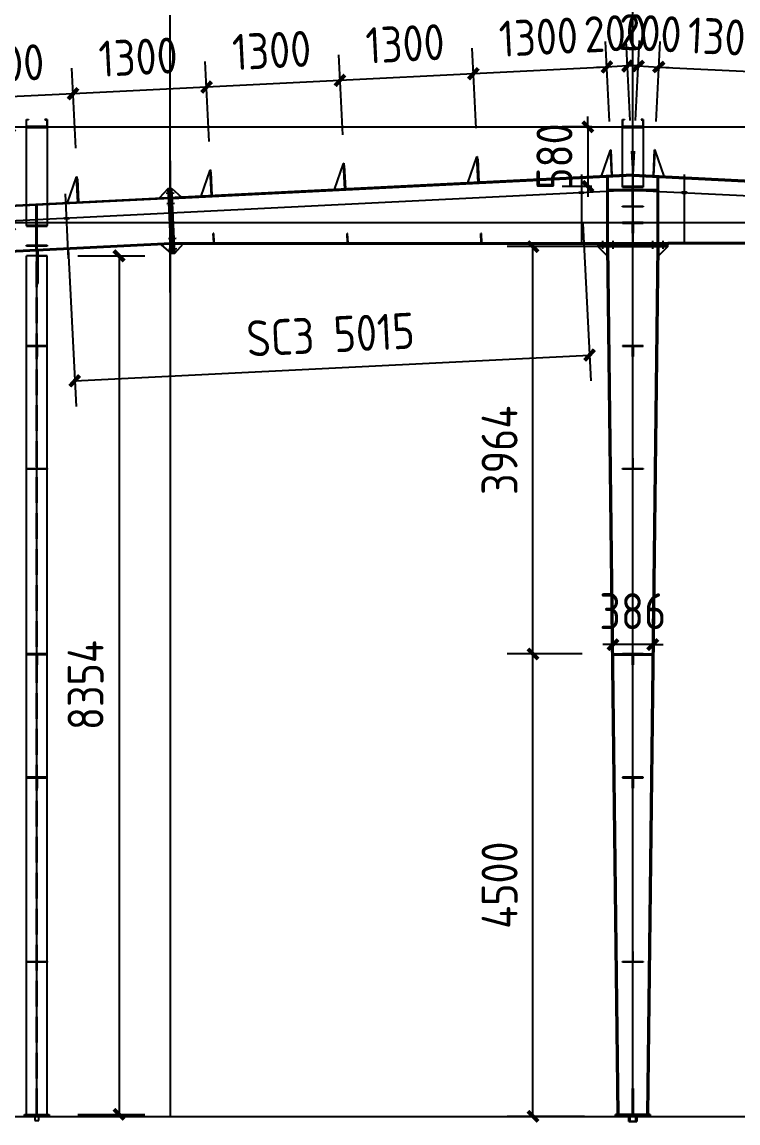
# Model space of a CAD drawing. Extents: x 102162 to 621267, y -39398 to 328893.
# Drawn here: x 192922 to 199888, y 34515 to 45229 of the extents above; entities that cross this region are included whole.
import ezdxf

# ---------------------------------------------------------------- set-up
doc = ezdxf.new("R2010")
doc.units = 0
doc.header["$LTSCALE"] = 1000
doc.header["$MEASUREMENT"] = 0
doc.linetypes.add('DASH', pattern=[0.35, 0.25, -0.1])
doc.layers.add('AXIS', color=3, linetype='Continuous')
doc.layers.add('DOTE', color=1, linetype='Continuous')
doc.styles.get("Standard").update_dxf_attribs({"font": 'gbenor.shx', "bigfont": 'gbcbig.shx'})
doc.dimstyles.get("Standard").update_dxf_attribs({"dimscale": 100, "dimtxt": 3.5, "dimasz": 1, "dimexe": 2.5, "dimexo": 3, "dimgap": 1.5, "dimtad": 1, "dimdec": 0, "dimzin": 0, "dimdsep": 46, "dimtxsty": 'Standard', "dimblk": 'ARCHTICK', "dimcen": 0.09, "dimadec": 0, "dimazin": 0, "dimtfac": 1, "dimtdec": 0, "dimtix": 1, "dimtmove": 2, "dimatfit": 3, "dimfxl": 1, "dimtolj": 1, "dimtzin": 0, "dimarcsym": 0})

# ---------------------------------------------------------------- blocks, each defined once
blk = doc.blocks.new('_ArchTick')
at = {"color": 0, "linetype": 'ByBlock', "const_width": 0.4}
blk.add_lwpolyline([(-0.5, -0.5), (0.5, 0.5)], dxfattribs=at)
blk = doc.blocks.new('*D2922')
at = {"layer": 'AXIS', "color": 0, "lineweight": -2}
for p, q in [((186065, 43669), (186065, 46007)), ((194365, 42597), (194365, 46007)), ((186065, 45757), (194365, 45757))]:
    blk.add_line(p, q, dxfattribs=at)
at = {"layer": 'Defpoints', "color": 0}
for p in [(194365, 45757), (186065, 43369), (194365, 42297)]:
    blk.add_point(p, dxfattribs=at)
at = {"layer": 'AXIS', "color": 0, "lineweight": -2, "xscale": 100, "yscale": 100, "zscale": 100, "rotation": 180}
blk.add_blockref('_ArchTick', (186065, 45757), dxfattribs=at)
at = {"layer": 'AXIS', "color": 0, "lineweight": -2, "xscale": 100, "yscale": 100, "zscale": 100}
blk.add_blockref('_ArchTick', (194365, 45757), dxfattribs=at)
at = {"layer": 'AXIS', "color": 0, "insert": (190215, 46082), "char_height": 350, "attachment_point": 5}
blk.add_mtext('\\A1;8300', dxfattribs=at)
blk = doc.blocks.new('*D2923')
at = {"layer": 'AXIS', "color": 0, "lineweight": -2}
for p, q in [((194365, 42597), (194365, 46007)), ((198865, 44739), (198865, 46007)), ((194365, 45757), (198865, 45757))]:
    blk.add_line(p, q, dxfattribs=at)
at = {"layer": 'Defpoints', "color": 0}
for p in [(198865, 45757), (198865, 44439), (194365, 42297)]:
    blk.add_point(p, dxfattribs=at)
at = {"layer": 'AXIS', "color": 0, "lineweight": -2, "xscale": 100, "yscale": 100, "zscale": 100, "rotation": 180}
blk.add_blockref('_ArchTick', (194365, 45757), dxfattribs=at)
at = {"layer": 'AXIS', "color": 0, "lineweight": -2, "xscale": 100, "yscale": 100, "zscale": 100}
blk.add_blockref('_ArchTick', (198865, 45757), dxfattribs=at)
at = {"layer": 'AXIS', "color": 0, "insert": (196615, 46082), "char_height": 350, "attachment_point": 5}
blk.add_mtext('\\A1;4500', dxfattribs=at)
blk = doc.blocks.new('*D2924')
at = {"layer": 'AXIS', "color": 0, "lineweight": -2}
for p, q in [((198639, 44262), (198600, 45040)), ((198839, 44272), (198800, 45050)), ((198613, 44791), (198513, 44786)), ((198813, 44801), (198613, 44791)), ((198813, 44801), (198912, 44806))]:
    blk.add_line(p, q, dxfattribs=at)
at = {"layer": 'Defpoints', "color": 0}
for p in [(198613, 44791), (198654, 43962), (198854, 43972)]:
    blk.add_point(p, dxfattribs=at)
at = {"layer": 'AXIS', "color": 0, "lineweight": -2, "xscale": 100, "yscale": 100, "zscale": 100}
for p, rotation in [((198613, 44791), 2.862405226111325), ((198813, 44801), 182.8624052261113)]:
    blk.add_blockref('_ArchTick', p, dxfattribs=dict(at, rotation=rotation))
at = {"layer": 'AXIS', "color": 0, "insert": (198696, 45120), "char_height": 350, "attachment_point": 5, "rotation": 2.8624}
blk.add_mtext('\\A1;200', dxfattribs=at)
blk = doc.blocks.new('*D2925')
at = {"layer": 'AXIS', "color": 0, "lineweight": -2}
for p, q in [((198639, 44262), (198600, 45040)), ((197341, 44197), (197302, 44976)), ((198613, 44791), (197314, 44726))]:
    blk.add_line(p, q, dxfattribs=at)
at = {"layer": 'Defpoints', "color": 0}
for p in [(197314, 44726), (198654, 43962), (197356, 43897)]:
    blk.add_point(p, dxfattribs=at)
at = {"layer": 'AXIS', "color": 0, "lineweight": -2, "xscale": 100, "yscale": 100, "zscale": 100}
for p, rotation in [((197314, 44726), 182.8624052262575), ((198613, 44791), 2.862405226257474)]:
    blk.add_blockref('_ArchTick', p, dxfattribs=dict(at, rotation=rotation))
at = {"layer": 'AXIS', "color": 0, "insert": (197947, 45083), "char_height": 350, "attachment_point": 5, "rotation": 2.8624}
blk.add_mtext('\\A1;1300', dxfattribs=at)
blk = doc.blocks.new('*D2926')
at = {"layer": 'AXIS', "color": 0, "lineweight": -2}
for p, q in [((196043, 44132), (196004, 44911)), ((197341, 44197), (197302, 44976)), ((197314, 44726), (196016, 44661))]:
    blk.add_line(p, q, dxfattribs=at)
at = {"layer": 'Defpoints', "color": 0}
for p in [(196016, 44661), (196057, 43832), (197356, 43897)]:
    blk.add_point(p, dxfattribs=at)
at = {"layer": 'AXIS', "color": 0, "lineweight": -2, "xscale": 100, "yscale": 100, "zscale": 100}
for p, rotation in [((197314, 44726), 2.862405226257474), ((196016, 44661), 182.8624052262575)]:
    blk.add_blockref('_ArchTick', p, dxfattribs=dict(at, rotation=rotation))
at = {"layer": 'AXIS', "color": 0, "insert": (196649, 45018), "char_height": 350, "attachment_point": 5, "rotation": 2.8624}
blk.add_mtext('\\A1;1300', dxfattribs=at)
blk = doc.blocks.new('*D2927')
at = {"layer": 'AXIS', "color": 0, "lineweight": -2}
for p, q in [((196043, 44132), (196004, 44911)), ((194744, 44067), (194705, 44846)), ((196016, 44661), (194718, 44596))]:
    blk.add_line(p, q, dxfattribs=at)
at = {"layer": 'Defpoints', "color": 0}
for p in [(194718, 44596), (196057, 43832), (194759, 43767)]:
    blk.add_point(p, dxfattribs=at)
at = {"layer": 'AXIS', "color": 0, "lineweight": -2, "xscale": 100, "yscale": 100, "zscale": 100}
for p, rotation in [((196016, 44661), 2.862405226257474), ((194718, 44596), 182.8624052262575)]:
    blk.add_blockref('_ArchTick', p, dxfattribs=dict(at, rotation=rotation))
at = {"layer": 'AXIS', "color": 0, "insert": (195351, 44953), "char_height": 350, "attachment_point": 5, "rotation": 2.8624}
blk.add_mtext('\\A1;1300', dxfattribs=at)
blk = doc.blocks.new('*D2928')
at = {"layer": 'AXIS', "color": 0, "lineweight": -2}
for p, q in [((194744, 44067), (194705, 44846)), ((193446, 44002), (193407, 44781)), ((194718, 44596), (193419, 44531))]:
    blk.add_line(p, q, dxfattribs=at)
at = {"layer": 'Defpoints', "color": 0}
for p in [(193419, 44531), (194759, 43767), (193461, 43703)]:
    blk.add_point(p, dxfattribs=at)
at = {"layer": 'AXIS', "color": 0, "lineweight": -2, "xscale": 100, "yscale": 100, "zscale": 100}
for p, rotation in [((193419, 44531), 182.8624052262575), ((194718, 44596), 2.862405226257474)]:
    blk.add_blockref('_ArchTick', p, dxfattribs=dict(at, rotation=rotation))
at = {"layer": 'AXIS', "color": 0, "insert": (194052, 44888), "char_height": 350, "attachment_point": 5, "rotation": 2.8624}
blk.add_mtext('\\A1;1300', dxfattribs=at)
blk = doc.blocks.new('*D2929')
at = {"layer": 'AXIS', "color": 0, "lineweight": -2}
for p, q in [((192147, 43937), (192108, 44716)), ((193446, 44002), (193407, 44781)), ((193419, 44531), (192121, 44466))]:
    blk.add_line(p, q, dxfattribs=at)
at = {"layer": 'Defpoints', "color": 0}
for p in [(192121, 44466), (192162, 43638), (193461, 43703)]:
    blk.add_point(p, dxfattribs=at)
at = {"layer": 'AXIS', "color": 0, "lineweight": -2, "xscale": 100, "yscale": 100, "zscale": 100}
for p, rotation in [((193419, 44531), 2.862405226257474), ((192121, 44466), 182.8624052262575)]:
    blk.add_blockref('_ArchTick', p, dxfattribs=dict(at, rotation=rotation))
at = {"layer": 'AXIS', "color": 0, "insert": (192754, 44823), "char_height": 350, "attachment_point": 5, "rotation": 2.8624}
blk.add_mtext('\\A1;1300', dxfattribs=at)
blk = doc.blocks.new('*D2941')
at = {"layer": 'AXIS', "color": 0, "lineweight": -2}
for p, q in [((198865, 44739), (198865, 46007)), ((203365, 42597), (203365, 46007)), ((203365, 45757), (198865, 45757))]:
    blk.add_line(p, q, dxfattribs=at)
at = {"layer": 'Defpoints', "color": 0}
for p in [(198865, 45757), (198865, 44439), (203365, 42297)]:
    blk.add_point(p, dxfattribs=at)
at = {"layer": 'AXIS', "color": 0, "lineweight": -2, "xscale": 100, "yscale": 100, "zscale": 100, "rotation": 180}
blk.add_blockref('_ArchTick', (198865, 45757), dxfattribs=at)
at = {"layer": 'AXIS', "color": 0, "lineweight": -2, "xscale": 100, "yscale": 100, "zscale": 100}
blk.add_blockref('_ArchTick', (203365, 45757), dxfattribs=at)
at = {"layer": 'AXIS', "color": 0, "insert": (201115, 46082), "char_height": 350, "attachment_point": 5}
blk.add_mtext('\\A1;4500', dxfattribs=at)
blk = doc.blocks.new('*D2942')
at = {"layer": 'AXIS', "color": 0, "lineweight": -2}
for p, q in [((198892, 44272), (198931, 45050)), ((199092, 44262), (199130, 45040)), ((198918, 44801), (198818, 44806)), ((198918, 44801), (199118, 44791)), ((199118, 44791), (199218, 44786))]:
    blk.add_line(p, q, dxfattribs=at)
at = {"layer": 'Defpoints', "color": 0}
for p in [(199118, 44791), (198877, 43972), (199077, 43962)]:
    blk.add_point(p, dxfattribs=at)
at = {"layer": 'AXIS', "color": 0, "lineweight": -2, "xscale": 100, "yscale": 100, "zscale": 100}
for p, rotation in [((198918, 44801), 357.1375947738887), ((199118, 44791), 177.1375947738887)]:
    blk.add_blockref('_ArchTick', p, dxfattribs=dict(at, rotation=rotation))
at = {"layer": 'AXIS', "color": 0, "insert": (199034, 45120), "char_height": 350, "attachment_point": 5, "rotation": 357.1376}
blk.add_mtext('\\A1;200', dxfattribs=at)
blk = doc.blocks.new('*D2943')
at = {"layer": 'AXIS', "color": 0, "lineweight": -2}
for p, q in [((199092, 44262), (199130, 45040)), ((200390, 44197), (200429, 44976)), ((199118, 44791), (200416, 44726))]:
    blk.add_line(p, q, dxfattribs=at)
at = {"layer": 'Defpoints', "color": 0}
for p in [(200416, 44726), (199077, 43962), (200375, 43897)]:
    blk.add_point(p, dxfattribs=at)
at = {"layer": 'AXIS', "color": 0, "lineweight": -2, "xscale": 100, "yscale": 100, "zscale": 100}
for p, rotation in [((199118, 44791), 177.1375947737425), ((200416, 44726), 357.1375947737425)]:
    blk.add_blockref('_ArchTick', p, dxfattribs=dict(at, rotation=rotation))
at = {"layer": 'AXIS', "color": 0, "insert": (199783, 45083), "char_height": 350, "attachment_point": 5, "rotation": 357.1376}
blk.add_mtext('\\A1;1300', dxfattribs=at)
blk = doc.blocks.new('*D2966')
at = {"layer": 'AXIS', "color": 0, "lineweight": -2}
for p, q in [((198372, 39079), (197644, 39079)), ((197894, 34579), (197894, 39079)), ((198395, 34579), (197644, 34579))]:
    blk.add_line(p, q, dxfattribs=at)
at = {"layer": 'Defpoints', "color": 0}
for p in [(197894, 39079), (198672, 39079), (198695, 34579)]:
    blk.add_point(p, dxfattribs=at)
at = {"layer": 'AXIS', "color": 0, "lineweight": -2, "xscale": 100, "yscale": 100, "zscale": 100}
for p, rotation in [((197894, 39079), 90), ((197894, 34579), 270)]:
    blk.add_blockref('_ArchTick', p, dxfattribs=dict(at, rotation=rotation))
at = {"layer": 'AXIS', "color": 0, "insert": (197569, 36829), "char_height": 350, "attachment_point": 5, "rotation": 90}
blk.add_mtext('\\A1;4500', dxfattribs=at)
blk = doc.blocks.new('*D2967')
at = {"layer": 'AXIS', "color": 0, "lineweight": -2}
for p, q in [((198565, 43043), (197644, 43043)), ((197894, 39079), (197894, 43043)), ((198372, 39079), (197644, 39079))]:
    blk.add_line(p, q, dxfattribs=at)
at = {"layer": 'Defpoints', "color": 0}
for p in [(197894, 43043), (198865, 43043), (198672, 39079)]:
    blk.add_point(p, dxfattribs=at)
at = {"layer": 'AXIS', "color": 0, "lineweight": -2, "xscale": 100, "yscale": 100, "zscale": 100}
for p, rotation in [((197894, 43043), 90), ((197894, 39079), 270)]:
    blk.add_blockref('_ArchTick', p, dxfattribs=dict(at, rotation=rotation))
at = {"layer": 'AXIS', "color": 0, "insert": (197569, 41061), "char_height": 350, "attachment_point": 5, "rotation": 90}
blk.add_mtext('\\A1;3964', dxfattribs=at)
blk = doc.blocks.new('*D2977')
at = {"color": 0, "lineweight": -2}
for p, q in [((192665, 44209), (192553, 44209)), ((192803, 43249), (192803, 44209)), ((192665, 43249), (192553, 43249))]:
    blk.add_line(p, q, dxfattribs=at)
at = {"layer": 'Defpoints', "color": 0}
for p in [(192803, 44209), (192965, 44209), (192965, 43249)]:
    blk.add_point(p, dxfattribs=at)
at = {"color": 0, "lineweight": -2, "xscale": 100, "yscale": 100, "zscale": 100}
for p, rotation in [((192803, 44209), 90), ((192803, 43249), 270)]:
    blk.add_blockref('_ArchTick', p, dxfattribs=dict(at, rotation=rotation))
at = {"color": 0, "insert": (192478, 43729), "char_height": 350, "attachment_point": 5, "rotation": 90}
blk.add_mtext('\\A1;960', dxfattribs=at)
blk = doc.blocks.new('*D2918')
at = {"color": 0, "lineweight": -2}
for p, q in [((198428, 44209), (198428, 44309)), ((198465, 44209), (198178, 44209)), ((198428, 44209), (198428, 43629)), ((198465, 43629), (198178, 43629)), ((198428, 43629), (198428, 43529))]:
    blk.add_line(p, q, dxfattribs=at)
at = {"layer": 'Defpoints', "color": 0}
for p in [(198765, 44209), (198428, 43629), (198765, 43629)]:
    blk.add_point(p, dxfattribs=at)
at = {"color": 0, "lineweight": -2, "xscale": 100, "yscale": 100, "zscale": 100}
for p, rotation in [((198428, 44209), 270), ((198428, 43629), 90)]:
    blk.add_blockref('_ArchTick', p, dxfattribs=dict(at, rotation=rotation))
at = {"color": 0, "insert": (198103, 43919), "char_height": 350, "attachment_point": 5, "rotation": 90}
blk.add_mtext('\\A1;580', dxfattribs=at)
blk = doc.blocks.new('*D2986')
at = {"layer": 'AXIS', "color": 0, "lineweight": -2}
for p, q in [((198672, 39379), (198672, 39420)), ((199059, 39379), (199059, 39420)), ((198672, 39170), (198572, 39170)), ((199059, 39170), (198672, 39170)), ((199059, 39170), (199159, 39170))]:
    blk.add_line(p, q, dxfattribs=at)
at = {"layer": 'Defpoints', "color": 0}
for p in [(198672, 39170), (198672, 39079), (199059, 39079)]:
    blk.add_point(p, dxfattribs=at)
at = {"layer": 'AXIS', "color": 0, "lineweight": -2, "xscale": 100, "yscale": 100, "zscale": 100}
for p, rotation in [((198672, 39170), 1.068666372971742e-12), ((199059, 39170), 180.0000000000011)]:
    blk.add_blockref('_ArchTick', p, dxfattribs=dict(at, rotation=rotation))
at = {"layer": 'AXIS', "color": 0, "insert": (198865, 39495), "char_height": 350, "attachment_point": 5}
blk.add_mtext('\\A1;386', dxfattribs=at)
blk = doc.blocks.new('*D2979')
at = {"color": 0, "lineweight": -2}
for p, q in [((193465, 42953), (194116, 42953)), ((193866, 42953), (193866, 34599)), ((193465, 34599), (194116, 34599))]:
    blk.add_line(p, q, dxfattribs=at)
at = {"layer": 'Defpoints', "color": 0}
for p in [(193165, 42953), (193165, 34599), (193866, 34599)]:
    blk.add_point(p, dxfattribs=at)
at = {"color": 0, "lineweight": -2, "xscale": 100, "yscale": 100, "zscale": 100}
for p, rotation in [((193866, 42953), 90), ((193866, 34599), 270)]:
    blk.add_blockref('_ArchTick', p, dxfattribs=dict(at, rotation=rotation))
at = {"color": 0, "insert": (193541, 38776), "char_height": 350, "attachment_point": 5, "rotation": 90}
blk.add_mtext('\\A1;8354', dxfattribs=at)
blk = doc.blocks.new('*D2982')
at = {"color": 0, "lineweight": -2}
for p, q in [((198380, 43269), (198457, 41738)), ((193371, 43019), (193448, 41488)), ((193435, 41737), (198444, 41988))]:
    blk.add_line(p, q, dxfattribs=at)
at = {"layer": 'Defpoints', "color": 0}
for p in [(198365, 43569), (193356, 43318), (198444, 41988)]:
    blk.add_point(p, dxfattribs=at)
at = {"color": 0, "lineweight": -2, "xscale": 100, "yscale": 100, "zscale": 100}
for p, rotation in [((198444, 41988), 2.862405226121859), ((193435, 41737), 182.8624052261219)]:
    blk.add_blockref('_ArchTick', p, dxfattribs=dict(at, rotation=rotation))
at = {"color": 0, "insert": (195924, 42187), "char_height": 350, "attachment_point": 5, "rotation": 2.8624}
blk.add_mtext('\\A1;SC3 5015', dxfattribs=at)

msp = doc.modelspace()

# ---------------------------------------------------------------- linework, layer by layer
at = {"color": 4}
for p, q in [((192965.4, 43248.7), (192965.4, 44279)), ((192965.4, 44209), (192965.4, 44279)), ((192965.4, 44279), (192985.4, 44279)), ((192967.4, 44209), (192967.4, 44279)), ((192985.4, 44277), (192967.4, 44277)), ((192985.4, 44279), (192985.4, 44277)), ((193165.4, 44279), (193145.4, 44279)), ((193145.4, 44279), (193145.4, 44277)), ((193145.4, 44277), (193163.4, 44277)), ((193163.4, 44277), (193163.4, 44209)), ((193165.4, 44279), (193165.4, 43248.7)), ((193165.4, 44279), (193165.4, 44209)), ((198765.4, 43621), (198765.4, 44279)), ((198765.4, 44209), (198765.4, 44279)), ((198765.4, 44279), (198785.4, 44279)), ((198767.4, 44209), (198767.4, 44279)), ((198785.4, 44277), (198767.4, 44277)), ((198785.4, 44279), (198785.4, 44277)), ((198965.4, 44279), (198945.4, 44279)), ((198945.4, 44279), (198945.4, 44277)), ((198945.4, 44277), (198963.4, 44277)), ((198963.4, 44277), (198963.4, 44209)), ((198965.4, 44279), (198965.4, 43621)), ((198965.4, 44279), (198965.4, 44209)), ((181549.4, 44209), (216175.4, 44209)), ((193165.4, 44211), (192965.4, 44211)), ((193165.4, 44209), (192965.4, 44209)), ((198965.4, 44211), (198765.4, 44211)), ((198965.4, 44209), (198765.4, 44209)), ((198865.4, 43629), (198765.4, 43629)), ((198765.4, 43629), (198765.4, 43621)), ((198765.4, 43621), (198965.4, 43621)), ((198862.4, 43437), (198862.4, 43621)), ((198965.4, 43629), (198865.4, 43629)), ((198965.4, 43629), (198865.4, 43629)), ((198965.4, 43629), (198865.4, 43629)), ((198868.4, 43437), (198868.4, 43621)), ((198965.4, 43621), (198965.4, 43629)), ((198765.4, 43429), (198765.4, 43437)), ((198765.4, 43437), (198965.4, 43437)), ((198865.4, 43429), (198765.4, 43429)), ((198965.4, 43429), (198865.4, 43429)), ((198965.4, 43437), (198965.4, 43429)), ((181549.4, 43279), (216175.4, 43279)), ((193065.4, 43248.7), (192965.4, 43248.7)), ((192965.4, 43248.7), (192965.4, 43240.7)), ((192965.4, 43240.7), (193165.4, 43240.7)), ((193062.4, 43056.7), (193062.4, 43240.7)), ((193165.4, 43248.7), (193065.4, 43248.7)), ((193165.4, 43248.7), (193065.4, 43248.7)), ((193068.4, 43056.7), (193068.4, 43240.7)), ((193165.4, 43240.7), (193165.4, 43248.7)), ((192965.4, 43048.7), (192965.4, 43056.7)), ((192965.4, 43056.7), (193165.4, 43056.7)), ((193065.4, 43048.7), (192965.4, 43048.7)), ((193165.4, 43048.7), (193065.4, 43048.7)), ((193165.4, 43056.7), (193165.4, 43048.7))]:
    msp.add_line(p, q, dxfattribs=at)
at = {"color": 2}
for p, q in [((192965.4, 44209), (193165.4, 44209)), ((192965.4, 44209), (192965.4, 44203)), ((192965.4, 44209), (193165.4, 44209)), ((192965.4, 44203), (193165.4, 44203)), ((193165.4, 44209), (193165.4, 44203)), ((198765.4, 44209), (198765.4, 44203)), ((198765.4, 44209), (198965.4, 44209)), ((198765.4, 44203), (198965.4, 44203)), ((198965.4, 44209), (198965.4, 44203)), ((198559.8, 43728.7), (198647.2, 43983.4)), ((198647.2, 43983.4), (198653.2, 43983.7)), ((198659.7, 43733.7), (198647.2, 43983.4)), ((198665.6, 43734), (198653.2, 43983.7)), ((198854, 43972.2), (198865.4, 43744)), ((198876.8, 43972.2), (198865.4, 43744)), ((199065.1, 43734), (199077.6, 43983.7)), ((199071.1, 43733.7), (199083.6, 43983.4)), ((199083.6, 43983.4), (199077.6, 43983.7)), ((199171, 43728.7), (199083.6, 43983.4)), ((195963, 43598.9), (196050.4, 43853.6)), ((196050.4, 43853.6), (196056.4, 43853.9)), ((196062.9, 43603.9), (196050.4, 43853.6)), ((196068.9, 43604.2), (196056.4, 43853.9)), ((196057.5, 43832.3), (196068.9, 43604.2)), ((197261.4, 43663.8), (197348.8, 43918.5)), ((197348.8, 43918.5), (197354.8, 43918.8)), ((197361.3, 43668.8), (197348.8, 43918.5)), ((197367.3, 43669.1), (197354.8, 43918.8)), ((197355.9, 43897.3), (197367.3, 43669.1)), ((193366.3, 43469.1), (193453.7, 43723.7)), ((193453.7, 43723.7), (193459.6, 43724)), ((193466.1, 43474.1), (193453.7, 43723.7)), ((193472.1, 43474.4), (193459.6, 43724)), ((194664.6, 43534), (194752, 43788.7)), ((194752, 43788.7), (194758, 43789)), ((194764.5, 43539), (194752, 43788.7)), ((194770.5, 43539.3), (194758, 43789)), ((194759.1, 43767.4), (194770.5, 43539.3)), ((198365.4, 43744), (198365.4, 43069)), ((198865.4, 43744), (198865.4, 43069)), ((198865.4, 43744), (198865.4, 43069)), ((199105.4, 43079), (199105.4, 43720)), ((199115.4, 43079), (199115.4, 43719.5)), ((199365.4, 43744), (199365.4, 43069)), ((193460.7, 43702.5), (193472.1, 43474.4)), ((194342.9, 43608), (194257.5, 43513.6)), ((194342.9, 43608), (194378.9, 43609.8)), ((194374.4, 42978.8), (194342.9, 43608)), ((194392.4, 42979.7), (194360.9, 43608.9)), ((194410.3, 42980.6), (194378.9, 43609.8)), ((194378.9, 43609.8), (194473.3, 43524.4)), ((193375.6, 42928.9), (193344.2, 43558.1)), ((194325.2, 43562.1), (194401.1, 43565.9)), ((194365.4, 43519), (194387.9, 43069.6)), ((198365.4, 43574.3), (198365.4, 43563.3)), ((198625.4, 43597.8), (199105.4, 43597.8)), ((198625.4, 43589.8), (199105.4, 43589.8)), ((199365.4, 43574.3), (199365.4, 43563.3)), ((194330.2, 43462.2), (194406.1, 43466)), ((193356.2, 43323.9), (193356.2, 43312.9)), ((192965.4, 43279), (193165.4, 43279)), ((198865.4, 43279), (198765.4, 43279)), ((198765.4, 43279), (198765.4, 43273)), ((198765.4, 43273), (198965.4, 43273)), ((198862.4, 43173), (198862.4, 43273)), ((198862.4, 43273), (198868.4, 43273)), ((198965.4, 43279), (198865.4, 43279)), ((198865.4, 43279), (198865.4, 43173)), ((198868.4, 43273), (198868.4, 43173)), ((198965.4, 43273), (198965.4, 43279)), ((199105.4, 43279), (199105.4, 43273)), ((199105.6, 43278.7), (199105.6, 43272.7)), ((194347.2, 43122.6), (194423.1, 43126.4)), ((194787.4, 43082.1), (194782.9, 43172.1)), ((194788.9, 43172.1), (194782.9, 43172.1)), ((194793.4, 43082.1), (194787.4, 43082.1)), ((194793.4, 43082.1), (194788.9, 43172.1)), ((196089, 43081.1), (196084.5, 43171.1)), ((196090.5, 43171), (196084.5, 43171.1)), ((196095, 43081), (196089, 43081.1)), ((196095, 43081), (196090.5, 43171)), ((197390.7, 43080), (197386.2, 43170)), ((197392.2, 43170), (197386.2, 43170)), ((197396.7, 43080), (197390.7, 43080)), ((197396.7, 43080), (197392.2, 43170)), ((198525.4, 43061), (198525.4, 43079)), ((198525.4, 43079), (199205.4, 43079)), ((198570.4, 43099), (198570.4, 43023)), ((198670.4, 43099), (198670.4, 43023)), ((198865.4, 43173), (198862.4, 43173)), ((198868.4, 43173), (198865.4, 43173)), ((199060.4, 43023), (199060.4, 43098.5)), ((199160.4, 43023), (199160.4, 43098.5)), ((199205.4, 43079), (199205.4, 43061)), ((193068.4, 42953.5), (193068.4, 43003.6)), ((193078.4, 42683.5), (193078.4, 43004.1)), ((194374.4, 42978.8), (194280, 43062)), ((194352.2, 43022.7), (194428.1, 43026.5)), ((194374.4, 42978.8), (194410.3, 42980.6)), ((194410.3, 42980.6), (194491.6, 43070.4)), ((198865.4, 43061), (198525.4, 43061)), ((198525.4, 43061), (198525.4, 43043)), ((198525.4, 43043), (199205.4, 43043)), ((198525.4, 43043), (198616.5, 42953)), ((199205.4, 43061), (198865.4, 43061)), ((199205.4, 43043), (199115.4, 42953)), ((199205.4, 43043), (199205.4, 43061)), ((193065.4, 42953.5), (193165.4, 42953.5)), ((193068.4, 42953.5), (193068.4, 42683.5)), ((193068.4, 42683.5), (193078.4, 42683.5)), ((193065.4, 42079), (192965.4, 42079)), ((192965.4, 42079), (192965.4, 42073)), ((192965.4, 42073), (193165.4, 42073)), ((193062.4, 41973), (193062.4, 42073)), ((193062.4, 42073), (193068.4, 42073)), ((193165.4, 42079), (193065.4, 42079)), ((193065.4, 42079), (193065.4, 41973)), ((193068.4, 42073), (193068.4, 41973)), ((193165.4, 42073), (193165.4, 42079)), ((198865.4, 42079), (198765.4, 42079)), ((198765.4, 42079), (198765.4, 42073)), ((198765.4, 42073), (198965.4, 42073)), ((198862.4, 41973), (198862.4, 42073)), ((198862.4, 42073), (198868.4, 42073)), ((198965.4, 42079), (198865.4, 42079)), ((198865.4, 42079), (198865.4, 41973)), ((198868.4, 42073), (198868.4, 41973)), ((198965.4, 42073), (198965.4, 42079)), ((193065.4, 41973), (193062.4, 41973)), ((193068.4, 41973), (193065.4, 41973)), ((198865.4, 41973), (198862.4, 41973)), ((198868.4, 41973), (198865.4, 41973)), ((193065.4, 40985), (193062.4, 40985)), ((193062.4, 40985), (193062.4, 40885)), ((193065.4, 40879), (193065.4, 40985)), ((193068.4, 40985), (193065.4, 40985)), ((193068.4, 40885), (193068.4, 40985)), ((198865.4, 40985), (198862.4, 40985)), ((198862.4, 40985), (198862.4, 40885)), ((198865.4, 40879), (198865.4, 40985)), ((198868.4, 40985), (198865.4, 40985)), ((198868.4, 40885), (198868.4, 40985)), ((192965.4, 40879), (192965.4, 40885)), ((192965.4, 40885), (193165.4, 40885)), ((193065.4, 40879), (192965.4, 40879)), ((193062.4, 40885), (193068.4, 40885)), ((193165.4, 40879), (193065.4, 40879)), ((193165.4, 40885), (193165.4, 40879)), ((198765.4, 40879), (198765.4, 40885)), ((198765.4, 40885), (198965.4, 40885)), ((198865.4, 40879), (198765.4, 40879)), ((198862.4, 40885), (198868.4, 40885)), ((198965.4, 40879), (198865.4, 40879)), ((198965.4, 40885), (198965.4, 40879)), ((193065.4, 39079), (192965.4, 39079)), ((192965.4, 39079), (192965.4, 39073)), ((192965.4, 39073), (193165.4, 39073)), ((193062.4, 38973), (193062.4, 39073)), ((193062.4, 39073), (193068.4, 39073)), ((193165.4, 39079), (193065.4, 39079)), ((193065.4, 39079), (193065.4, 38973)), ((193068.4, 39073), (193068.4, 38973)), ((193165.4, 39073), (193165.4, 39079)), ((198672.2, 39079), (199058.6, 39079)), ((198672.3, 39071), (199058.5, 39071)), ((198865.4, 39079), (198765.4, 39079)), ((198765.4, 39079), (198765.4, 39073)), ((198765.4, 39073), (198965.4, 39073)), ((198862.4, 38973), (198862.4, 39073)), ((198862.4, 39073), (198868.4, 39073)), ((198965.4, 39079), (198865.4, 39079)), ((198865.4, 39079), (198865.4, 38973)), ((198868.4, 39073), (198868.4, 38973)), ((198965.4, 39073), (198965.4, 39079)), ((193065.4, 38973), (193062.4, 38973)), ((193068.4, 38973), (193065.4, 38973)), ((198865.4, 38973), (198862.4, 38973)), ((198868.4, 38973), (198865.4, 38973)), ((193065.4, 37879), (192965.4, 37879)), ((192965.4, 37879), (192965.4, 37873)), ((192965.4, 37873), (193165.4, 37873)), ((193062.4, 37773), (193062.4, 37873)), ((193062.4, 37873), (193068.4, 37873)), ((193165.4, 37879), (193065.4, 37879)), ((193065.4, 37879), (193065.4, 37773)), ((193068.4, 37873), (193068.4, 37773)), ((193165.4, 37873), (193165.4, 37879)), ((198865.4, 37879), (198765.4, 37879)), ((198765.4, 37879), (198765.4, 37873)), ((198765.4, 37873), (198965.4, 37873)), ((198862.4, 37773), (198862.4, 37873)), ((198862.4, 37873), (198868.4, 37873)), ((198965.4, 37879), (198865.4, 37879)), ((198865.4, 37879), (198865.4, 37773)), ((198868.4, 37873), (198868.4, 37773)), ((198965.4, 37873), (198965.4, 37879)), ((193065.4, 37773), (193062.4, 37773)), ((193068.4, 37773), (193065.4, 37773)), ((198865.4, 37773), (198862.4, 37773)), ((198868.4, 37773), (198865.4, 37773)), ((193065.4, 36185), (193062.4, 36185)), ((193062.4, 36185), (193062.4, 36085)), ((193065.4, 36079), (193065.4, 36185)), ((193068.4, 36185), (193065.4, 36185)), ((193068.4, 36085), (193068.4, 36185)), ((198865.4, 36185), (198862.4, 36185)), ((198862.4, 36185), (198862.4, 36085)), ((198865.4, 36079), (198865.4, 36185)), ((198868.4, 36185), (198865.4, 36185)), ((198868.4, 36085), (198868.4, 36185)), ((192965.4, 36079), (192965.4, 36085)), ((192965.4, 36085), (193165.4, 36085)), ((193065.4, 36079), (192965.4, 36079)), ((193062.4, 36085), (193068.4, 36085)), ((193165.4, 36079), (193065.4, 36079)), ((193165.4, 36085), (193165.4, 36079)), ((198765.4, 36079), (198765.4, 36085)), ((198765.4, 36085), (198965.4, 36085)), ((198865.4, 36079), (198765.4, 36079)), ((198862.4, 36085), (198868.4, 36085)), ((198965.4, 36079), (198865.4, 36079)), ((198965.4, 36085), (198965.4, 36079)), ((198861.4, 34599), (198861.4, 34849)), ((198861.4, 34849), (198865.4, 34849)), ((198865.4, 34849), (198861.4, 34849)), ((198861.4, 34849), (198861.4, 34599)), ((198865.4, 34849), (198869.4, 34849)), ((198869.4, 34849), (198865.4, 34849)), ((198869.4, 34849), (198869.4, 34599)), ((198869.4, 34599), (198869.4, 34849)), ((192945.4, 34579), (192945.4, 34599)), ((192945.4, 34599), (193185.4, 34599)), ((193065.4, 34579), (192945.4, 34579)), ((193185.4, 34579), (193065.4, 34579)), ((193185.4, 34599), (193185.4, 34579)), ((198695.4, 34579), (198695.4, 34599)), ((198695.4, 34599), (199035.4, 34599)), ((199035.4, 34599), (198695.4, 34599)), ((198695.4, 34599), (198695.4, 34579)), ((198865.4, 34579), (198695.4, 34579)), ((198695.4, 34579), (198865.4, 34579)), ((198869.4, 34599), (198861.4, 34599)), ((198861.4, 34599), (198869.4, 34599)), ((199035.4, 34579), (198865.4, 34579)), ((198865.4, 34579), (199035.4, 34579)), ((199035.4, 34599), (199035.4, 34579)), ((199035.4, 34579), (199035.4, 34599))]:
    msp.add_line(p, q, dxfattribs=at)
for p, q in [((194365.4, 34579), (194365.4, 43879)), ((198865.4, 43744), (186065.4, 43104)), ((198865.4, 43732), (194384, 43507.9)), ((198615.4, 43079), (198615.4, 43719.5)), ((198625.4, 43079), (198625.4, 43719.5)), ((198865.4, 43744), (211665.4, 43104)), ((198865.4, 43732), (203346.8, 43507.9)), ((198872.9, 43594.2), (186072.9, 42954.2)), ((194365.8, 43511), (186083.8, 43096.9)), ((198365.4, 43568.8), (198340.4, 43568.8)), ((198340.4, 43568.8), (198390.4, 43568.8)), ((198857.9, 43594.2), (211657.9, 42954.2)), ((199390.4, 43568.8), (199340.4, 43568.8)), ((199365.4, 43568.8), (199390.4, 43568.8)), ((193356.2, 43318.4), (193331.2, 43318.4)), ((193331.2, 43318.4), (193381.2, 43318.4)), ((194369.5, 43076.7), (186087.5, 42662.6)), ((194405.2, 43082.5), (198525.4, 43079)), ((203325.5, 43082.5), (199205.4, 43079)), ((194369.9, 43068.7), (186087.9, 42654.6)), ((194405.8, 43070.5), (198525.4, 43069.1)), ((198615.4, 43043), (198715.2, 34599)), ((198715.2, 34599), (198615.4, 43043)), ((198625.4, 43043), (198725.2, 34599)), ((198725.2, 34599), (198625.4, 43043)), ((199005.6, 34599), (199105.4, 43043)), ((199105.4, 43043), (199005.6, 34599)), ((199015.6, 34599), (199115.4, 43043)), ((199115.4, 43043), (199015.6, 34599)), ((203324.9, 43070.5), (199205.4, 43069.1)), ((177562.3, 34579), (220234.7, 34579))]:
    msp.add_line(p, q)
at = {"color": 1}
msp.add_line((198625.4, 43593.8), (199105.4, 43593.8), dxfattribs=at)
at = {"color": 0}
msp.add_line((193165.4, 42953.5), (192965.4, 42953.5), dxfattribs=at)
at = {"color": 6}
for p, q in [((193045.4, 34579), (193045.4, 34539)), ((193045.4, 34539), (193085.4, 34539)), ((193085.4, 34539), (193085.4, 34579)), ((198825.4, 34579), (198825.4, 34529)), ((198825.4, 34529), (198825.4, 34579)), ((198825.4, 34529), (198905.4, 34529)), ((198905.4, 34529), (198825.4, 34529)), ((198835.4, 34579), (198835.4, 34529)), ((198835.4, 34529), (198835.4, 34579)), ((198895.4, 34529), (198895.4, 34579)), ((198895.4, 34579), (198895.4, 34529)), ((198905.4, 34529), (198905.4, 34579)), ((198905.4, 34579), (198905.4, 34529))]:
    msp.add_line(p, q, dxfattribs=at)
for centre in [(198365.4, 43568.8), (193356.2, 43318.4)]:
    msp.add_ellipse(centre, major_axis=(25, 0), ratio=0.22)
at = {"extrusion": (0, 0, -1)}
msp.add_ellipse((199365.4, 43568.8), major_axis=(-25, 0), ratio=0.22, dxfattribs=at)
at = {"layer": 'DOTE'}
for p, q in [((198865.4, 34579), (198865.4, 50616.1)), ((193065.4, 34579), (193065.4, 43454))]:
    msp.add_line(p, q, dxfattribs=at)
at = {"layer": 'DOTE', "color": 2}
for p, q in [((193061.4, 43011.3), (193061.4, 43445.8)), ((193069.4, 43011.7), (193069.4, 43446.2))]:
    msp.add_line(p, q, dxfattribs=at)
at = {"layer": 'DOTE', "color": 0}
for p, q in [((192965.4, 34599), (192965.4, 42953.5)), ((193165.4, 34599), (193165.4, 42953.5))]:
    msp.add_line(p, q, dxfattribs=at)
at = {"layer": 'DOTE', "color": 0, "linetype": 'DASH'}
for p, q in [((193062.4, 34599), (193062.4, 42953.5)), ((193068.4, 34599), (193068.4, 42953.5))]:
    msp.add_line(p, q, dxfattribs=at)

# ---------------------------------------------------------------- dimensions: what is measured, and where the dimension line sits
at = {"color": 4}
for p1, p2, distance, picture, middle in [((192965.4, 43248.7), (192965.4, 44209), 162.6, '*D2977', (192477.8, 43728.9)), ((198765.4, 44209), (198765.4, 43629), -337.4, '*D2918', (198103, 43919))]:
    dim = msp.add_aligned_dim(p1=p1, p2=p2, distance=distance, dimstyle='Standard', dxfattribs=at)
    dim.commit()
    dim.dimension.update_dxf_attribs({"geometry": picture, "text_midpoint": middle})
dim = msp.add_aligned_dim(p1=(193356.2, 43318.4), p2=(198365.4, 43568.8), distance=-1583.1, text='SC3 5015', dimstyle='Standard')
dim.commit()
dim.dimension.update_dxf_attribs({"geometry": '*D2982', "text_midpoint": (195923.6, 42187)})
dim = msp.add_aligned_dim(p1=(193165.3959, 42953.4517), p2=(193165.3959, 34599.0139), distance=700.6456, dimstyle='Standard')
dim.commit()
dim.dimension.update_dxf_attribs({"geometry": '*D2979', "text_midpoint": (193541.0415, 38776.2328)})
at = {"layer": 'AXIS'}
for base, p1, p2, picture, middle in [((194365.4, 45757.2), (186065.4, 43369.2), (194365.4, 42297.2), '*D2922', (190215.4, 46082.2)), ((198865.4, 45757.2), (194365.4, 42297.2), (198865.4, 44439.1), '*D2923', (196615.4, 46082.2))]:
    dim = msp.add_linear_dim(base=base, p1=p1, p2=p2, dimstyle='Standard', dxfattribs=at)
    dim.commit()
    dim.dimension.update_dxf_attribs({"geometry": picture, "text_midpoint": middle})
for base, p1, p2, angle, picture, middle in [((198865.4, 45757.2), (203365.4, 42297.2), (198865.4, 44439.1), 180, '*D2941', (201115.4, 46082.2)), ((197314.4, 44725.9), (198654.2, 43962.2), (197355.9, 43897.3), 2.86241, '*D2925', (197947.4, 45082.9)), ((200416.4, 44725.9), (199076.6, 43962.2), (200374.9, 43897.3), 177.13759, '*D2943', (199783.4, 45082.9)), ((196016.1, 44661), (197355.9, 43897.3), (196057.5, 43832.3), 2.86241, '*D2926', (196649, 45018)), ((193419.3, 44531.1), (194759.1, 43767.4), (193460.7, 43702.5), 2.86241, '*D2928', (194052.3, 44888.2)), ((194717.7, 44596), (196057.5, 43832.3), (194759.1, 43767.4), 2.86241, '*D2927', (195350.6, 44953.1)), ((192120.9, 44466.2), (193460.7, 43702.5), (192162.3, 43637.6), 2.86241, '*D2929', (192753.9, 44823.3)), ((197893.9, 43043), (198672.2, 39079), (198865.4, 43043), 90, '*D2967', (197568.9, 41061)), ((197893.9, 39079), (198695.4, 34579), (198672.2, 39079), 90, '*D2966', (197568.9, 36829))]:
    dim = msp.add_linear_dim(base=base, p1=p1, p2=p2, angle=angle, dimstyle='Standard', dxfattribs=at)
    dim.commit()
    dim.dimension.update_dxf_attribs({"geometry": picture, "text_midpoint": middle})
for p1, p2, distance, picture, middle in [((198854, 43972.2), (198654.2, 43962.2), -829.7, '*D2924', (198696.5, 45120.4)), ((198876.8, 43972.2), (199076.6, 43962.2), 829.7, '*D2942', (199034.3, 45120.4)), ((199058.6, 39079), (198672.2, 39079), -91.5, '*D2986', (198865.4, 39495.5))]:
    dim = msp.add_aligned_dim(p1=p1, p2=p2, distance=distance, dimstyle='Standard', dxfattribs=at)
    dim.commit()
    dim.dimension.update_dxf_attribs({"geometry": picture, "text_midpoint": middle})

doc.saveas('drawing.dxf')
